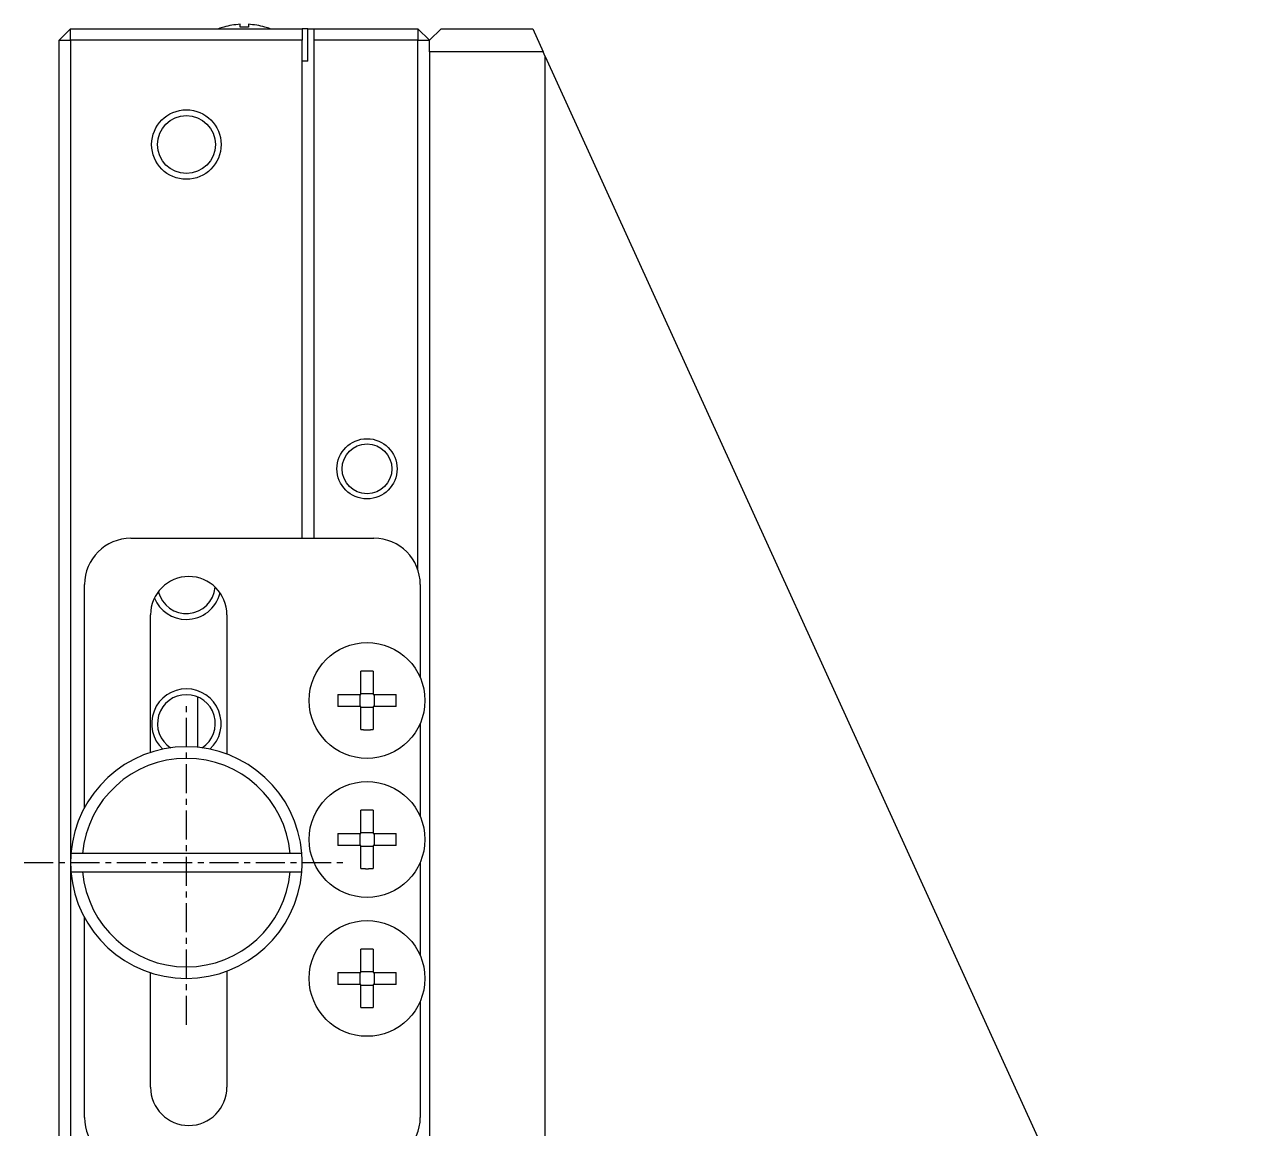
# Model space of a CAD drawing. Extents: x 60 to 297, y 47 to 311.
# Drawn here: x 190.5 to 242.9, y 129.5 to 177.2 of the extents above; entities that cross this region are included whole.
import ezdxf

# ---------------------------------------------------------------- set-up
doc = ezdxf.new("R2010")
doc.units = 0
doc.linetypes.add('CENTER', pattern=[2, 1.25, -0.25, 0.25, -0.25])
doc.layers.get('0').update_dxf_attribs({"linetype": 'CONTINUOUS'})
doc.layers.add('CENTER', color=1, linetype='CENTER')

msp = doc.modelspace()

# ---------------------------------------------------------------- linework, layer by layer
at = {"color": 7, "linetype": 'CONTINUOUS'}
for p, q in [((191.952, 176.482), (192.452, 176.982)), ((192.452, 176.982), (202.452, 176.982)), ((192.452, 176.482), (192.452, 176.982)), ((199.066, 177.052), (199.064, 177.056)), ((199.772, 177.052), (199.772, 177.172)), ((200.132, 177.172), (200.132, 177.052)), ((200.841, 177.056), (200.839, 177.052)), ((202.702, 176.982), (202.452, 176.982)), ((202.452, 176.982), (202.452, 176.482)), ((202.702, 176.982), (202.952, 176.982)), ((202.702, 175.582), (202.702, 176.982)), ((202.952, 176.982), (207.452, 176.982)), ((202.952, 176.982), (202.952, 176.482)), ((207.452, 176.982), (207.952, 176.482)), ((207.452, 176.982), (207.452, 176.482)), ((208.452, 176.982), (207.952, 176.482)), ((208.452, 176.982), (212.406, 176.982)), ((212.406, 176.982), (212.861, 175.982)), ((191.952, 117.482), (191.952, 176.482)), ((191.952, 176.482), (192.452, 176.482)), ((192.452, 176.482), (192.452, 140.982)), ((202.452, 176.482), (192.452, 176.482)), ((202.452, 154.982), (202.452, 176.482)), ((202.952, 176.482), (202.952, 154.982)), ((207.452, 176.482), (202.952, 176.482)), ((207.452, 153.607), (207.452, 176.482)), ((207.452, 176.482), (207.952, 176.482)), ((207.952, 175.982), (207.952, 176.482)), ((212.861, 175.982), (207.952, 175.982)), ((207.952, 175.982), (207.952, 116.982)), ((212.952, 175.783), (212.861, 175.982)), ((202.702, 175.582), (202.452, 175.582)), ((212.952, 175.783), (242.939, 109.982)), ((212.952, 173.982), (212.952, 175.783)), ((212.952, 173.632), (212.952, 173.982)), ((212.952, 170.332), (212.952, 173.632)), ((212.952, 169.982), (212.952, 170.332)), ((212.952, 123.982), (212.952, 169.982)), ((195.052, 154.982), (205.552, 154.982)), ((193.052, 143.357), (193.052, 152.982)), ((207.552, 152.982), (207.552, 148.962)), ((195.902, 145.736), (195.902, 151.682)), ((199.202, 151.682), (199.202, 145.666)), ((204.992, 148.242), (204.992, 149.241)), ((205.512, 149.241), (205.512, 148.242)), ((197.952, 145.955), (197.952, 148.128)), ((203.994, 148.242), (204.992, 148.242)), ((204.951, 147.722), (204.951, 148.242)), ((204.992, 148.284), (205.512, 148.284)), ((205.512, 148.242), (206.511, 148.242)), ((205.554, 148.242), (205.554, 147.722)), ((204.992, 147.722), (203.994, 147.722)), ((204.992, 146.724), (204.992, 147.722)), ((205.512, 147.681), (204.992, 147.681)), ((205.512, 147.722), (205.512, 146.724)), ((206.511, 147.722), (205.512, 147.722)), ((207.552, 147.002), (207.552, 142.962)), ((204.992, 142.242), (204.992, 143.241)), ((205.512, 143.241), (205.512, 142.242)), ((203.994, 142.242), (204.992, 142.242)), ((204.951, 141.722), (204.951, 142.242)), ((204.992, 142.284), (205.512, 142.284)), ((205.512, 142.242), (206.511, 142.242)), ((205.554, 142.242), (205.554, 141.722)), ((204.992, 141.722), (203.994, 141.722)), ((204.992, 140.724), (204.992, 141.722)), ((206.511, 141.722), (205.512, 141.722)), ((205.512, 141.722), (205.512, 140.724)), ((192.97, 141.382), (192.468, 141.382)), ((201.934, 141.382), (192.97, 141.382)), ((202.436, 141.382), (201.934, 141.382)), ((205.512, 141.681), (204.992, 141.681)), ((192.452, 140.982), (192.452, 117.482)), ((207.552, 141.002), (207.552, 136.962)), ((192.468, 140.582), (192.97, 140.582)), ((192.97, 140.582), (201.934, 140.582)), ((201.934, 140.582), (202.436, 140.582)), ((193.052, 129.982), (193.052, 138.607)), ((204.992, 136.242), (204.992, 137.241)), ((205.512, 137.241), (205.512, 136.242)), ((195.902, 131.282), (195.902, 136.229)), ((199.202, 136.298), (199.202, 131.282)), ((203.994, 136.242), (204.992, 136.242)), ((204.951, 135.722), (204.951, 136.242)), ((204.992, 136.284), (205.512, 136.284)), ((205.512, 136.242), (206.511, 136.242)), ((205.554, 136.242), (205.554, 135.722)), ((204.992, 135.722), (203.994, 135.722)), ((204.992, 134.724), (204.992, 135.722)), ((205.512, 135.681), (204.992, 135.681)), ((206.511, 135.722), (205.512, 135.722)), ((205.512, 135.722), (205.512, 134.724)), ((207.552, 135.002), (207.552, 129.982))]:
    msp.add_line(p, q, dxfattribs=at)
for points in [[(200.132, 177.052, 0), (200.129, 177.052, 0), (200.127, 177.052, 0), (200.124, 177.052, 0), (200.121, 177.052, 0), (200.118, 177.052, 0), (200.115, 177.053, 0), (200.113, 177.053, 0), (200.11, 177.053, 0), (200.107, 177.053, 0), (200.104, 177.053, 0), (200.101, 177.053, 0), (200.099, 177.053, 0), (200.096, 177.053, 0), (200.093, 177.054, 0), (200.09, 177.054, 0), (200.087, 177.054, 0), (200.084, 177.054, 0), (200.082, 177.054, 0), (200.079, 177.054, 0), (200.076, 177.054, 0), (200.073, 177.054, 0), (200.07, 177.054, 0), (200.068, 177.054, 0), (200.065, 177.055, 0), (200.062, 177.055, 0), (200.059, 177.055, 0), (200.056, 177.055, 0), (200.054, 177.055, 0), (200.051, 177.055, 0), (200.048, 177.055, 0), (200.045, 177.055, 0), (200.042, 177.055, 0), (200.039, 177.055, 0), (200.037, 177.055, 0), (200.034, 177.055, 0), (200.031, 177.056, 0), (200.028, 177.056, 0), (200.025, 177.056, 0), (200.023, 177.056, 0), (200.02, 177.056, 0), (200.017, 177.056, 0), (200.014, 177.056, 0), (200.011, 177.056, 0), (200.009, 177.056, 0), (200.006, 177.056, 0), (200.003, 177.056, 0), (200, 177.056, 0), (199.997, 177.056, 0), (199.994, 177.056, 0), (199.992, 177.056, 0), (199.989, 177.056, 0), (199.986, 177.056, 0), (199.983, 177.056, 0), (199.98, 177.056, 0), (199.978, 177.056, 0), (199.975, 177.056, 0), (199.972, 177.056, 0), (199.969, 177.056, 0), (199.966, 177.056, 0), (199.964, 177.056, 0), (199.961, 177.056, 0), (199.958, 177.056, 0), (199.955, 177.056, 0), (199.952, 177.056, 0), (199.949, 177.056, 0), (199.947, 177.056, 0), (199.944, 177.056, 0), (199.941, 177.056, 0), (199.938, 177.056, 0), (199.935, 177.056, 0), (199.933, 177.056, 0), (199.93, 177.056, 0), (199.927, 177.056, 0), (199.924, 177.056, 0), (199.921, 177.056, 0), (199.918, 177.056, 0), (199.916, 177.056, 0), (199.913, 177.056, 0), (199.91, 177.056, 0), (199.907, 177.056, 0), (199.904, 177.056, 0), (199.902, 177.056, 0), (199.899, 177.056, 0), (199.896, 177.056, 0), (199.893, 177.056, 0), (199.89, 177.056, 0), (199.888, 177.056, 0), (199.885, 177.056, 0), (199.882, 177.056, 0), (199.879, 177.056, 0), (199.876, 177.056, 0), (199.873, 177.056, 0), (199.871, 177.055, 0), (199.868, 177.055, 0), (199.865, 177.055, 0), (199.862, 177.055, 0), (199.859, 177.055, 0), (199.857, 177.055, 0), (199.854, 177.055, 0), (199.851, 177.055, 0), (199.848, 177.055, 0), (199.845, 177.055, 0), (199.843, 177.055, 0), (199.84, 177.055, 0), (199.837, 177.054, 0), (199.834, 177.054, 0), (199.831, 177.054, 0), (199.828, 177.054, 0), (199.826, 177.054, 0), (199.823, 177.054, 0), (199.82, 177.054, 0), (199.817, 177.054, 0), (199.814, 177.054, 0), (199.812, 177.054, 0), (199.809, 177.053, 0), (199.806, 177.053, 0), (199.803, 177.053, 0), (199.8, 177.053, 0), (199.798, 177.053, 0), (199.795, 177.053, 0), (199.792, 177.053, 0), (199.789, 177.053, 0), (199.786, 177.052, 0), (199.783, 177.052, 0), (199.781, 177.052, 0), (199.778, 177.052, 0), (199.775, 177.052, 0), (199.772, 177.052, 0)], [(205.512, 149.241, 0), (205.508, 149.241, 0), (205.504, 149.241, 0), (205.5, 149.241, 0), (205.496, 149.241, 0), (205.492, 149.241, 0), (205.488, 149.241, 0), (205.484, 149.242, 0), (205.48, 149.242, 0), (205.476, 149.242, 0), (205.472, 149.242, 0), (205.468, 149.242, 0), (205.464, 149.242, 0), (205.459, 149.242, 0), (205.455, 149.242, 0), (205.451, 149.242, 0), (205.447, 149.242, 0), (205.443, 149.242, 0), (205.439, 149.242, 0), (205.435, 149.243, 0), (205.431, 149.243, 0), (205.427, 149.243, 0), (205.423, 149.243, 0), (205.419, 149.243, 0), (205.415, 149.243, 0), (205.411, 149.243, 0), (205.407, 149.243, 0), (205.403, 149.243, 0), (205.399, 149.243, 0), (205.394, 149.243, 0), (205.39, 149.243, 0), (205.386, 149.243, 0), (205.382, 149.243, 0), (205.378, 149.243, 0), (205.374, 149.243, 0), (205.37, 149.243, 0), (205.366, 149.244, 0), (205.362, 149.244, 0), (205.358, 149.244, 0), (205.354, 149.244, 0), (205.35, 149.244, 0), (205.346, 149.244, 0), (205.342, 149.244, 0), (205.338, 149.244, 0), (205.334, 149.244, 0), (205.329, 149.244, 0), (205.325, 149.244, 0), (205.321, 149.244, 0), (205.317, 149.244, 0), (205.313, 149.244, 0), (205.309, 149.244, 0), (205.305, 149.244, 0), (205.301, 149.244, 0), (205.297, 149.244, 0), (205.293, 149.244, 0), (205.289, 149.244, 0), (205.285, 149.244, 0), (205.281, 149.244, 0), (205.277, 149.244, 0), (205.273, 149.244, 0), (205.269, 149.244, 0), (205.264, 149.244, 0), (205.26, 149.244, 0), (205.256, 149.244, 0), (205.252, 149.244, 0), (205.248, 149.244, 0), (205.244, 149.244, 0), (205.24, 149.244, 0), (205.236, 149.244, 0), (205.232, 149.244, 0), (205.228, 149.244, 0), (205.224, 149.244, 0), (205.22, 149.244, 0), (205.216, 149.244, 0), (205.212, 149.244, 0), (205.208, 149.244, 0), (205.203, 149.244, 0), (205.199, 149.244, 0), (205.195, 149.244, 0), (205.191, 149.244, 0), (205.187, 149.244, 0), (205.183, 149.244, 0), (205.179, 149.244, 0), (205.175, 149.244, 0), (205.171, 149.244, 0), (205.167, 149.244, 0), (205.163, 149.244, 0), (205.159, 149.244, 0), (205.155, 149.244, 0), (205.151, 149.244, 0), (205.147, 149.244, 0), (205.143, 149.244, 0), (205.138, 149.244, 0), (205.134, 149.243, 0), (205.13, 149.243, 0), (205.126, 149.243, 0), (205.122, 149.243, 0), (205.118, 149.243, 0), (205.114, 149.243, 0), (205.11, 149.243, 0), (205.106, 149.243, 0), (205.102, 149.243, 0), (205.098, 149.243, 0), (205.094, 149.243, 0), (205.09, 149.243, 0), (205.086, 149.243, 0), (205.082, 149.243, 0), (205.078, 149.243, 0), (205.073, 149.243, 0), (205.069, 149.243, 0), (205.065, 149.242, 0), (205.061, 149.242, 0), (205.057, 149.242, 0), (205.053, 149.242, 0), (205.049, 149.242, 0), (205.045, 149.242, 0), (205.041, 149.242, 0), (205.037, 149.242, 0), (205.033, 149.242, 0), (205.029, 149.242, 0), (205.025, 149.242, 0), (205.021, 149.242, 0), (205.017, 149.241, 0), (205.013, 149.241, 0), (205.008, 149.241, 0), (205.004, 149.241, 0), (205, 149.241, 0), (204.996, 149.241, 0), (204.992, 149.241, 0)], [(203.994, 148.242, 0), (203.994, 148.238, 0), (203.993, 148.234, 0), (203.993, 148.23, 0), (203.993, 148.226, 0), (203.993, 148.222, 0), (203.993, 148.218, 0), (203.993, 148.214, 0), (203.993, 148.21, 0), (203.993, 148.206, 0), (203.993, 148.202, 0), (203.993, 148.198, 0), (203.993, 148.194, 0), (203.992, 148.189, 0), (203.992, 148.185, 0), (203.992, 148.181, 0), (203.992, 148.177, 0), (203.992, 148.173, 0), (203.992, 148.169, 0), (203.992, 148.165, 0), (203.992, 148.161, 0), (203.992, 148.157, 0), (203.992, 148.153, 0), (203.992, 148.149, 0), (203.992, 148.145, 0), (203.992, 148.141, 0), (203.992, 148.137, 0), (203.991, 148.133, 0), (203.991, 148.129, 0), (203.991, 148.124, 0), (203.991, 148.12, 0), (203.991, 148.116, 0), (203.991, 148.112, 0), (203.991, 148.108, 0), (203.991, 148.104, 0), (203.991, 148.1, 0), (203.991, 148.096, 0), (203.991, 148.092, 0), (203.991, 148.088, 0), (203.991, 148.084, 0), (203.991, 148.08, 0), (203.991, 148.076, 0), (203.991, 148.072, 0), (203.991, 148.068, 0), (203.991, 148.064, 0), (203.991, 148.059, 0), (203.991, 148.055, 0), (203.991, 148.051, 0), (203.991, 148.047, 0), (203.991, 148.043, 0), (203.99, 148.039, 0), (203.99, 148.035, 0), (203.99, 148.031, 0), (203.99, 148.027, 0), (203.99, 148.023, 0), (203.99, 148.019, 0), (203.99, 148.015, 0), (203.99, 148.011, 0), (203.99, 148.007, 0), (203.99, 148.003, 0), (203.99, 147.999, 0), (203.99, 147.994, 0), (203.99, 147.99, 0), (203.99, 147.986, 0), (203.99, 147.982, 0), (203.99, 147.978, 0), (203.99, 147.974, 0), (203.99, 147.97, 0), (203.99, 147.966, 0), (203.99, 147.962, 0), (203.99, 147.958, 0), (203.99, 147.954, 0), (203.99, 147.95, 0), (203.99, 147.946, 0), (203.99, 147.942, 0), (203.99, 147.938, 0), (203.99, 147.933, 0), (203.99, 147.929, 0), (203.99, 147.925, 0), (203.991, 147.921, 0), (203.991, 147.917, 0), (203.991, 147.913, 0), (203.991, 147.909, 0), (203.991, 147.905, 0), (203.991, 147.901, 0), (203.991, 147.897, 0), (203.991, 147.893, 0), (203.991, 147.889, 0), (203.991, 147.885, 0), (203.991, 147.881, 0), (203.991, 147.877, 0), (203.991, 147.873, 0), (203.991, 147.868, 0), (203.991, 147.864, 0), (203.991, 147.86, 0), (203.991, 147.856, 0), (203.991, 147.852, 0), (203.991, 147.848, 0), (203.991, 147.844, 0), (203.991, 147.84, 0), (203.991, 147.836, 0), (203.991, 147.832, 0), (203.992, 147.828, 0), (203.992, 147.824, 0), (203.992, 147.82, 0), (203.992, 147.816, 0), (203.992, 147.812, 0), (203.992, 147.808, 0), (203.992, 147.803, 0), (203.992, 147.799, 0), (203.992, 147.795, 0), (203.992, 147.791, 0), (203.992, 147.787, 0), (203.992, 147.783, 0), (203.992, 147.779, 0), (203.992, 147.775, 0), (203.993, 147.771, 0), (203.993, 147.767, 0), (203.993, 147.763, 0), (203.993, 147.759, 0), (203.993, 147.755, 0), (203.993, 147.751, 0), (203.993, 147.747, 0), (203.993, 147.743, 0), (203.993, 147.738, 0), (203.993, 147.734, 0), (203.993, 147.73, 0), (203.994, 147.726, 0), (203.994, 147.722, 0)], [(206.511, 147.722, 0), (206.511, 147.726, 0), (206.511, 147.73, 0), (206.511, 147.734, 0), (206.511, 147.738, 0), (206.511, 147.743, 0), (206.511, 147.747, 0), (206.512, 147.751, 0), (206.512, 147.755, 0), (206.512, 147.759, 0), (206.512, 147.763, 0), (206.512, 147.767, 0), (206.512, 147.771, 0), (206.512, 147.775, 0), (206.512, 147.779, 0), (206.512, 147.783, 0), (206.512, 147.787, 0), (206.512, 147.791, 0), (206.512, 147.795, 0), (206.513, 147.799, 0), (206.513, 147.803, 0), (206.513, 147.808, 0), (206.513, 147.812, 0), (206.513, 147.816, 0), (206.513, 147.82, 0), (206.513, 147.824, 0), (206.513, 147.828, 0), (206.513, 147.832, 0), (206.513, 147.836, 0), (206.513, 147.84, 0), (206.513, 147.844, 0), (206.513, 147.848, 0), (206.513, 147.852, 0), (206.513, 147.856, 0), (206.513, 147.86, 0), (206.514, 147.864, 0), (206.514, 147.868, 0), (206.514, 147.873, 0), (206.514, 147.877, 0), (206.514, 147.881, 0), (206.514, 147.885, 0), (206.514, 147.889, 0), (206.514, 147.893, 0), (206.514, 147.897, 0), (206.514, 147.901, 0), (206.514, 147.905, 0), (206.514, 147.909, 0), (206.514, 147.913, 0), (206.514, 147.917, 0), (206.514, 147.921, 0), (206.514, 147.925, 0), (206.514, 147.929, 0), (206.514, 147.933, 0), (206.514, 147.938, 0), (206.514, 147.942, 0), (206.514, 147.946, 0), (206.514, 147.95, 0), (206.514, 147.954, 0), (206.514, 147.958, 0), (206.514, 147.962, 0), (206.514, 147.966, 0), (206.514, 147.97, 0), (206.514, 147.974, 0), (206.514, 147.978, 0), (206.514, 147.982, 0), (206.514, 147.986, 0), (206.514, 147.99, 0), (206.514, 147.994, 0), (206.514, 147.999, 0), (206.514, 148.003, 0), (206.514, 148.007, 0), (206.514, 148.011, 0), (206.514, 148.015, 0), (206.514, 148.019, 0), (206.514, 148.023, 0), (206.514, 148.027, 0), (206.514, 148.031, 0), (206.514, 148.035, 0), (206.514, 148.039, 0), (206.514, 148.043, 0), (206.514, 148.047, 0), (206.514, 148.051, 0), (206.514, 148.055, 0), (206.514, 148.059, 0), (206.514, 148.064, 0), (206.514, 148.068, 0), (206.514, 148.072, 0), (206.514, 148.076, 0), (206.514, 148.08, 0), (206.514, 148.084, 0), (206.514, 148.088, 0), (206.514, 148.092, 0), (206.514, 148.096, 0), (206.514, 148.1, 0), (206.513, 148.104, 0), (206.513, 148.108, 0), (206.513, 148.112, 0), (206.513, 148.116, 0), (206.513, 148.12, 0), (206.513, 148.124, 0), (206.513, 148.129, 0), (206.513, 148.133, 0), (206.513, 148.137, 0), (206.513, 148.141, 0), (206.513, 148.145, 0), (206.513, 148.149, 0), (206.513, 148.153, 0), (206.513, 148.157, 0), (206.513, 148.161, 0), (206.513, 148.165, 0), (206.512, 148.169, 0), (206.512, 148.173, 0), (206.512, 148.177, 0), (206.512, 148.181, 0), (206.512, 148.185, 0), (206.512, 148.189, 0), (206.512, 148.194, 0), (206.512, 148.198, 0), (206.512, 148.202, 0), (206.512, 148.206, 0), (206.512, 148.21, 0), (206.512, 148.214, 0), (206.511, 148.218, 0), (206.511, 148.222, 0), (206.511, 148.226, 0), (206.511, 148.23, 0), (206.511, 148.234, 0), (206.511, 148.238, 0), (206.511, 148.242, 0)], [(204.992, 146.724, 0), (204.996, 146.724, 0), (205, 146.723, 0), (205.004, 146.723, 0), (205.008, 146.723, 0), (205.013, 146.723, 0), (205.017, 146.723, 0), (205.021, 146.723, 0), (205.025, 146.723, 0), (205.029, 146.723, 0), (205.033, 146.723, 0), (205.037, 146.723, 0), (205.041, 146.723, 0), (205.045, 146.722, 0), (205.049, 146.722, 0), (205.053, 146.722, 0), (205.057, 146.722, 0), (205.061, 146.722, 0), (205.065, 146.722, 0), (205.069, 146.722, 0), (205.073, 146.722, 0), (205.078, 146.722, 0), (205.082, 146.722, 0), (205.086, 146.722, 0), (205.09, 146.722, 0), (205.094, 146.722, 0), (205.098, 146.721, 0), (205.102, 146.721, 0), (205.106, 146.721, 0), (205.11, 146.721, 0), (205.114, 146.721, 0), (205.118, 146.721, 0), (205.122, 146.721, 0), (205.126, 146.721, 0), (205.13, 146.721, 0), (205.134, 146.721, 0), (205.138, 146.721, 0), (205.143, 146.721, 0), (205.147, 146.721, 0), (205.151, 146.721, 0), (205.155, 146.721, 0), (205.159, 146.721, 0), (205.163, 146.721, 0), (205.167, 146.721, 0), (205.171, 146.721, 0), (205.175, 146.721, 0), (205.179, 146.721, 0), (205.183, 146.721, 0), (205.187, 146.721, 0), (205.191, 146.72, 0), (205.195, 146.72, 0), (205.199, 146.72, 0), (205.203, 146.72, 0), (205.208, 146.72, 0), (205.212, 146.72, 0), (205.216, 146.72, 0), (205.22, 146.72, 0), (205.224, 146.72, 0), (205.228, 146.72, 0), (205.232, 146.72, 0), (205.236, 146.72, 0), (205.24, 146.72, 0), (205.244, 146.72, 0), (205.248, 146.72, 0), (205.252, 146.72, 0), (205.256, 146.72, 0), (205.26, 146.72, 0), (205.264, 146.72, 0), (205.269, 146.72, 0), (205.273, 146.72, 0), (205.277, 146.72, 0), (205.281, 146.72, 0), (205.285, 146.72, 0), (205.289, 146.72, 0), (205.293, 146.72, 0), (205.297, 146.72, 0), (205.301, 146.72, 0), (205.305, 146.72, 0), (205.309, 146.72, 0), (205.313, 146.72, 0), (205.317, 146.721, 0), (205.321, 146.721, 0), (205.325, 146.721, 0), (205.329, 146.721, 0), (205.334, 146.721, 0), (205.338, 146.721, 0), (205.342, 146.721, 0), (205.346, 146.721, 0), (205.35, 146.721, 0), (205.354, 146.721, 0), (205.358, 146.721, 0), (205.362, 146.721, 0), (205.366, 146.721, 0), (205.37, 146.721, 0), (205.374, 146.721, 0), (205.378, 146.721, 0), (205.382, 146.721, 0), (205.386, 146.721, 0), (205.39, 146.721, 0), (205.394, 146.721, 0), (205.399, 146.721, 0), (205.403, 146.721, 0), (205.407, 146.721, 0), (205.411, 146.722, 0), (205.415, 146.722, 0), (205.419, 146.722, 0), (205.423, 146.722, 0), (205.427, 146.722, 0), (205.431, 146.722, 0), (205.435, 146.722, 0), (205.439, 146.722, 0), (205.443, 146.722, 0), (205.447, 146.722, 0), (205.451, 146.722, 0), (205.455, 146.722, 0), (205.459, 146.722, 0), (205.464, 146.723, 0), (205.468, 146.723, 0), (205.472, 146.723, 0), (205.476, 146.723, 0), (205.48, 146.723, 0), (205.484, 146.723, 0), (205.488, 146.723, 0), (205.492, 146.723, 0), (205.496, 146.723, 0), (205.5, 146.723, 0), (205.504, 146.723, 0), (205.508, 146.724, 0), (205.512, 146.724, 0)], [(205.512, 143.241, 0), (205.508, 143.241, 0), (205.504, 143.241, 0), (205.5, 143.241, 0), (205.496, 143.241, 0), (205.492, 143.241, 0), (205.488, 143.241, 0), (205.484, 143.242, 0), (205.48, 143.242, 0), (205.476, 143.242, 0), (205.472, 143.242, 0), (205.468, 143.242, 0), (205.464, 143.242, 0), (205.459, 143.242, 0), (205.455, 143.242, 0), (205.451, 143.242, 0), (205.447, 143.242, 0), (205.443, 143.242, 0), (205.439, 143.242, 0), (205.435, 143.243, 0), (205.431, 143.243, 0), (205.427, 143.243, 0), (205.423, 143.243, 0), (205.419, 143.243, 0), (205.415, 143.243, 0), (205.411, 143.243, 0), (205.407, 143.243, 0), (205.403, 143.243, 0), (205.399, 143.243, 0), (205.394, 143.243, 0), (205.39, 143.243, 0), (205.386, 143.243, 0), (205.382, 143.243, 0), (205.378, 143.243, 0), (205.374, 143.243, 0), (205.37, 143.243, 0), (205.366, 143.244, 0), (205.362, 143.244, 0), (205.358, 143.244, 0), (205.354, 143.244, 0), (205.35, 143.244, 0), (205.346, 143.244, 0), (205.342, 143.244, 0), (205.338, 143.244, 0), (205.334, 143.244, 0), (205.329, 143.244, 0), (205.325, 143.244, 0), (205.321, 143.244, 0), (205.317, 143.244, 0), (205.313, 143.244, 0), (205.309, 143.244, 0), (205.305, 143.244, 0), (205.301, 143.244, 0), (205.297, 143.244, 0), (205.293, 143.244, 0), (205.289, 143.244, 0), (205.285, 143.244, 0), (205.281, 143.244, 0), (205.277, 143.244, 0), (205.273, 143.244, 0), (205.269, 143.244, 0), (205.264, 143.244, 0), (205.26, 143.244, 0), (205.256, 143.244, 0), (205.252, 143.244, 0), (205.248, 143.244, 0), (205.244, 143.244, 0), (205.24, 143.244, 0), (205.236, 143.244, 0), (205.232, 143.244, 0), (205.228, 143.244, 0), (205.224, 143.244, 0), (205.22, 143.244, 0), (205.216, 143.244, 0), (205.212, 143.244, 0), (205.208, 143.244, 0), (205.203, 143.244, 0), (205.199, 143.244, 0), (205.195, 143.244, 0), (205.191, 143.244, 0), (205.187, 143.244, 0), (205.183, 143.244, 0), (205.179, 143.244, 0), (205.175, 143.244, 0), (205.171, 143.244, 0), (205.167, 143.244, 0), (205.163, 143.244, 0), (205.159, 143.244, 0), (205.155, 143.244, 0), (205.151, 143.244, 0), (205.147, 143.244, 0), (205.143, 143.244, 0), (205.138, 143.244, 0), (205.134, 143.243, 0), (205.13, 143.243, 0), (205.126, 143.243, 0), (205.122, 143.243, 0), (205.118, 143.243, 0), (205.114, 143.243, 0), (205.11, 143.243, 0), (205.106, 143.243, 0), (205.102, 143.243, 0), (205.098, 143.243, 0), (205.094, 143.243, 0), (205.09, 143.243, 0), (205.086, 143.243, 0), (205.082, 143.243, 0), (205.078, 143.243, 0), (205.073, 143.243, 0), (205.069, 143.243, 0), (205.065, 143.242, 0), (205.061, 143.242, 0), (205.057, 143.242, 0), (205.053, 143.242, 0), (205.049, 143.242, 0), (205.045, 143.242, 0), (205.041, 143.242, 0), (205.037, 143.242, 0), (205.033, 143.242, 0), (205.029, 143.242, 0), (205.025, 143.242, 0), (205.021, 143.242, 0), (205.017, 143.241, 0), (205.013, 143.241, 0), (205.008, 143.241, 0), (205.004, 143.241, 0), (205, 143.241, 0), (204.996, 143.241, 0), (204.992, 143.241, 0)], [(203.994, 142.242, 0), (203.994, 142.238, 0), (203.993, 142.234, 0), (203.993, 142.23, 0), (203.993, 142.226, 0), (203.993, 142.222, 0), (203.993, 142.218, 0), (203.993, 142.214, 0), (203.993, 142.21, 0), (203.993, 142.206, 0), (203.993, 142.202, 0), (203.993, 142.198, 0), (203.993, 142.194, 0), (203.992, 142.189, 0), (203.992, 142.185, 0), (203.992, 142.181, 0), (203.992, 142.177, 0), (203.992, 142.173, 0), (203.992, 142.169, 0), (203.992, 142.165, 0), (203.992, 142.161, 0), (203.992, 142.157, 0), (203.992, 142.153, 0), (203.992, 142.149, 0), (203.992, 142.145, 0), (203.992, 142.141, 0), (203.992, 142.137, 0), (203.991, 142.133, 0), (203.991, 142.129, 0), (203.991, 142.124, 0), (203.991, 142.12, 0), (203.991, 142.116, 0), (203.991, 142.112, 0), (203.991, 142.108, 0), (203.991, 142.104, 0), (203.991, 142.1, 0), (203.991, 142.096, 0), (203.991, 142.092, 0), (203.991, 142.088, 0), (203.991, 142.084, 0), (203.991, 142.08, 0), (203.991, 142.076, 0), (203.991, 142.072, 0), (203.991, 142.068, 0), (203.991, 142.064, 0), (203.991, 142.059, 0), (203.991, 142.055, 0), (203.991, 142.051, 0), (203.991, 142.047, 0), (203.991, 142.043, 0), (203.99, 142.039, 0), (203.99, 142.035, 0), (203.99, 142.031, 0), (203.99, 142.027, 0), (203.99, 142.023, 0), (203.99, 142.019, 0), (203.99, 142.015, 0), (203.99, 142.011, 0), (203.99, 142.007, 0), (203.99, 142.003, 0), (203.99, 141.999, 0), (203.99, 141.994, 0), (203.99, 141.99, 0), (203.99, 141.986, 0), (203.99, 141.982, 0), (203.99, 141.978, 0), (203.99, 141.974, 0), (203.99, 141.97, 0), (203.99, 141.966, 0), (203.99, 141.962, 0), (203.99, 141.958, 0), (203.99, 141.954, 0), (203.99, 141.95, 0), (203.99, 141.946, 0), (203.99, 141.942, 0), (203.99, 141.938, 0), (203.99, 141.933, 0), (203.99, 141.929, 0), (203.99, 141.925, 0), (203.991, 141.921, 0), (203.991, 141.917, 0), (203.991, 141.913, 0), (203.991, 141.909, 0), (203.991, 141.905, 0), (203.991, 141.901, 0), (203.991, 141.897, 0), (203.991, 141.893, 0), (203.991, 141.889, 0), (203.991, 141.885, 0), (203.991, 141.881, 0), (203.991, 141.877, 0), (203.991, 141.873, 0), (203.991, 141.868, 0), (203.991, 141.864, 0), (203.991, 141.86, 0), (203.991, 141.856, 0), (203.991, 141.852, 0), (203.991, 141.848, 0), (203.991, 141.844, 0), (203.991, 141.84, 0), (203.991, 141.836, 0), (203.991, 141.832, 0), (203.992, 141.828, 0), (203.992, 141.824, 0), (203.992, 141.82, 0), (203.992, 141.816, 0), (203.992, 141.812, 0), (203.992, 141.808, 0), (203.992, 141.803, 0), (203.992, 141.799, 0), (203.992, 141.795, 0), (203.992, 141.791, 0), (203.992, 141.787, 0), (203.992, 141.783, 0), (203.992, 141.779, 0), (203.992, 141.775, 0), (203.993, 141.771, 0), (203.993, 141.767, 0), (203.993, 141.763, 0), (203.993, 141.759, 0), (203.993, 141.755, 0), (203.993, 141.751, 0), (203.993, 141.747, 0), (203.993, 141.743, 0), (203.993, 141.738, 0), (203.993, 141.734, 0), (203.993, 141.73, 0), (203.994, 141.726, 0), (203.994, 141.722, 0)], [(206.511, 141.722, 0), (206.511, 141.726, 0), (206.511, 141.73, 0), (206.511, 141.734, 0), (206.511, 141.738, 0), (206.511, 141.743, 0), (206.511, 141.747, 0), (206.512, 141.751, 0), (206.512, 141.755, 0), (206.512, 141.759, 0), (206.512, 141.763, 0), (206.512, 141.767, 0), (206.512, 141.771, 0), (206.512, 141.775, 0), (206.512, 141.779, 0), (206.512, 141.783, 0), (206.512, 141.787, 0), (206.512, 141.791, 0), (206.512, 141.795, 0), (206.513, 141.799, 0), (206.513, 141.803, 0), (206.513, 141.808, 0), (206.513, 141.812, 0), (206.513, 141.816, 0), (206.513, 141.82, 0), (206.513, 141.824, 0), (206.513, 141.828, 0), (206.513, 141.832, 0), (206.513, 141.836, 0), (206.513, 141.84, 0), (206.513, 141.844, 0), (206.513, 141.848, 0), (206.513, 141.852, 0), (206.513, 141.856, 0), (206.513, 141.86, 0), (206.514, 141.864, 0), (206.514, 141.868, 0), (206.514, 141.873, 0), (206.514, 141.877, 0), (206.514, 141.881, 0), (206.514, 141.885, 0), (206.514, 141.889, 0), (206.514, 141.893, 0), (206.514, 141.897, 0), (206.514, 141.901, 0), (206.514, 141.905, 0), (206.514, 141.909, 0), (206.514, 141.913, 0), (206.514, 141.917, 0), (206.514, 141.921, 0), (206.514, 141.925, 0), (206.514, 141.929, 0), (206.514, 141.933, 0), (206.514, 141.938, 0), (206.514, 141.942, 0), (206.514, 141.946, 0), (206.514, 141.95, 0), (206.514, 141.954, 0), (206.514, 141.958, 0), (206.514, 141.962, 0), (206.514, 141.966, 0), (206.514, 141.97, 0), (206.514, 141.974, 0), (206.514, 141.978, 0), (206.514, 141.982, 0), (206.514, 141.986, 0), (206.514, 141.99, 0), (206.514, 141.994, 0), (206.514, 141.999, 0), (206.514, 142.003, 0), (206.514, 142.007, 0), (206.514, 142.011, 0), (206.514, 142.015, 0), (206.514, 142.019, 0), (206.514, 142.023, 0), (206.514, 142.027, 0), (206.514, 142.031, 0), (206.514, 142.035, 0), (206.514, 142.039, 0), (206.514, 142.043, 0), (206.514, 142.047, 0), (206.514, 142.051, 0), (206.514, 142.055, 0), (206.514, 142.059, 0), (206.514, 142.064, 0), (206.514, 142.068, 0), (206.514, 142.072, 0), (206.514, 142.076, 0), (206.514, 142.08, 0), (206.514, 142.084, 0), (206.514, 142.088, 0), (206.514, 142.092, 0), (206.514, 142.096, 0), (206.514, 142.1, 0), (206.513, 142.104, 0), (206.513, 142.108, 0), (206.513, 142.112, 0), (206.513, 142.116, 0), (206.513, 142.12, 0), (206.513, 142.124, 0), (206.513, 142.129, 0), (206.513, 142.133, 0), (206.513, 142.137, 0), (206.513, 142.141, 0), (206.513, 142.145, 0), (206.513, 142.149, 0), (206.513, 142.153, 0), (206.513, 142.157, 0), (206.513, 142.161, 0), (206.513, 142.165, 0), (206.512, 142.169, 0), (206.512, 142.173, 0), (206.512, 142.177, 0), (206.512, 142.181, 0), (206.512, 142.185, 0), (206.512, 142.189, 0), (206.512, 142.194, 0), (206.512, 142.198, 0), (206.512, 142.202, 0), (206.512, 142.206, 0), (206.512, 142.21, 0), (206.512, 142.214, 0), (206.511, 142.218, 0), (206.511, 142.222, 0), (206.511, 142.226, 0), (206.511, 142.23, 0), (206.511, 142.234, 0), (206.511, 142.238, 0), (206.511, 142.242, 0)], [(204.992, 140.724, 0), (204.996, 140.724, 0), (205, 140.723, 0), (205.004, 140.723, 0), (205.008, 140.723, 0), (205.013, 140.723, 0), (205.017, 140.723, 0), (205.021, 140.723, 0), (205.025, 140.723, 0), (205.029, 140.723, 0), (205.033, 140.723, 0), (205.037, 140.723, 0), (205.041, 140.723, 0), (205.045, 140.722, 0), (205.049, 140.722, 0), (205.053, 140.722, 0), (205.057, 140.722, 0), (205.061, 140.722, 0), (205.065, 140.722, 0), (205.069, 140.722, 0), (205.073, 140.722, 0), (205.078, 140.722, 0), (205.082, 140.722, 0), (205.086, 140.722, 0), (205.09, 140.722, 0), (205.094, 140.722, 0), (205.098, 140.721, 0), (205.102, 140.721, 0), (205.106, 140.721, 0), (205.11, 140.721, 0), (205.114, 140.721, 0), (205.118, 140.721, 0), (205.122, 140.721, 0), (205.126, 140.721, 0), (205.13, 140.721, 0), (205.134, 140.721, 0), (205.138, 140.721, 0), (205.143, 140.721, 0), (205.147, 140.721, 0), (205.151, 140.721, 0), (205.155, 140.721, 0), (205.159, 140.721, 0), (205.163, 140.721, 0), (205.167, 140.721, 0), (205.171, 140.721, 0), (205.175, 140.721, 0), (205.179, 140.721, 0), (205.183, 140.721, 0), (205.187, 140.721, 0), (205.191, 140.72, 0), (205.195, 140.72, 0), (205.199, 140.72, 0), (205.203, 140.72, 0), (205.208, 140.72, 0), (205.212, 140.72, 0), (205.216, 140.72, 0), (205.22, 140.72, 0), (205.224, 140.72, 0), (205.228, 140.72, 0), (205.232, 140.72, 0), (205.236, 140.72, 0), (205.24, 140.72, 0), (205.244, 140.72, 0), (205.248, 140.72, 0), (205.252, 140.72, 0), (205.256, 140.72, 0), (205.26, 140.72, 0), (205.264, 140.72, 0), (205.269, 140.72, 0), (205.273, 140.72, 0), (205.277, 140.72, 0), (205.281, 140.72, 0), (205.285, 140.72, 0), (205.289, 140.72, 0), (205.293, 140.72, 0), (205.297, 140.72, 0), (205.301, 140.72, 0), (205.305, 140.72, 0), (205.309, 140.72, 0), (205.313, 140.72, 0), (205.317, 140.721, 0), (205.321, 140.721, 0), (205.325, 140.721, 0), (205.329, 140.721, 0), (205.334, 140.721, 0), (205.338, 140.721, 0), (205.342, 140.721, 0), (205.346, 140.721, 0), (205.35, 140.721, 0), (205.354, 140.721, 0), (205.358, 140.721, 0), (205.362, 140.721, 0), (205.366, 140.721, 0), (205.37, 140.721, 0), (205.374, 140.721, 0), (205.378, 140.721, 0), (205.382, 140.721, 0), (205.386, 140.721, 0), (205.39, 140.721, 0), (205.394, 140.721, 0), (205.399, 140.721, 0), (205.403, 140.721, 0), (205.407, 140.721, 0), (205.411, 140.722, 0), (205.415, 140.722, 0), (205.419, 140.722, 0), (205.423, 140.722, 0), (205.427, 140.722, 0), (205.431, 140.722, 0), (205.435, 140.722, 0), (205.439, 140.722, 0), (205.443, 140.722, 0), (205.447, 140.722, 0), (205.451, 140.722, 0), (205.455, 140.722, 0), (205.459, 140.722, 0), (205.464, 140.723, 0), (205.468, 140.723, 0), (205.472, 140.723, 0), (205.476, 140.723, 0), (205.48, 140.723, 0), (205.484, 140.723, 0), (205.488, 140.723, 0), (205.492, 140.723, 0), (205.496, 140.723, 0), (205.5, 140.723, 0), (205.504, 140.723, 0), (205.508, 140.724, 0), (205.512, 140.724, 0)], [(205.512, 137.241, 0), (205.508, 137.241, 0), (205.504, 137.241, 0), (205.5, 137.241, 0), (205.496, 137.241, 0), (205.492, 137.241, 0), (205.488, 137.241, 0), (205.484, 137.242, 0), (205.48, 137.242, 0), (205.476, 137.242, 0), (205.472, 137.242, 0), (205.468, 137.242, 0), (205.464, 137.242, 0), (205.459, 137.242, 0), (205.455, 137.242, 0), (205.451, 137.242, 0), (205.447, 137.242, 0), (205.443, 137.242, 0), (205.439, 137.242, 0), (205.435, 137.243, 0), (205.431, 137.243, 0), (205.427, 137.243, 0), (205.423, 137.243, 0), (205.419, 137.243, 0), (205.415, 137.243, 0), (205.411, 137.243, 0), (205.407, 137.243, 0), (205.403, 137.243, 0), (205.399, 137.243, 0), (205.394, 137.243, 0), (205.39, 137.243, 0), (205.386, 137.243, 0), (205.382, 137.243, 0), (205.378, 137.243, 0), (205.374, 137.243, 0), (205.37, 137.243, 0), (205.366, 137.244, 0), (205.362, 137.244, 0), (205.358, 137.244, 0), (205.354, 137.244, 0), (205.35, 137.244, 0), (205.346, 137.244, 0), (205.342, 137.244, 0), (205.338, 137.244, 0), (205.334, 137.244, 0), (205.329, 137.244, 0), (205.325, 137.244, 0), (205.321, 137.244, 0), (205.317, 137.244, 0), (205.313, 137.244, 0), (205.309, 137.244, 0), (205.305, 137.244, 0), (205.301, 137.244, 0), (205.297, 137.244, 0), (205.293, 137.244, 0), (205.289, 137.244, 0), (205.285, 137.244, 0), (205.281, 137.244, 0), (205.277, 137.244, 0), (205.273, 137.244, 0), (205.269, 137.244, 0), (205.264, 137.244, 0), (205.26, 137.244, 0), (205.256, 137.244, 0), (205.252, 137.244, 0), (205.248, 137.244, 0), (205.244, 137.244, 0), (205.24, 137.244, 0), (205.236, 137.244, 0), (205.232, 137.244, 0), (205.228, 137.244, 0), (205.224, 137.244, 0), (205.22, 137.244, 0), (205.216, 137.244, 0), (205.212, 137.244, 0), (205.208, 137.244, 0), (205.203, 137.244, 0), (205.199, 137.244, 0), (205.195, 137.244, 0), (205.191, 137.244, 0), (205.187, 137.244, 0), (205.183, 137.244, 0), (205.179, 137.244, 0), (205.175, 137.244, 0), (205.171, 137.244, 0), (205.167, 137.244, 0), (205.163, 137.244, 0), (205.159, 137.244, 0), (205.155, 137.244, 0), (205.151, 137.244, 0), (205.147, 137.244, 0), (205.143, 137.244, 0), (205.138, 137.244, 0), (205.134, 137.243, 0), (205.13, 137.243, 0), (205.126, 137.243, 0), (205.122, 137.243, 0), (205.118, 137.243, 0), (205.114, 137.243, 0), (205.11, 137.243, 0), (205.106, 137.243, 0), (205.102, 137.243, 0), (205.098, 137.243, 0), (205.094, 137.243, 0), (205.09, 137.243, 0), (205.086, 137.243, 0), (205.082, 137.243, 0), (205.078, 137.243, 0), (205.073, 137.243, 0), (205.069, 137.243, 0), (205.065, 137.242, 0), (205.061, 137.242, 0), (205.057, 137.242, 0), (205.053, 137.242, 0), (205.049, 137.242, 0), (205.045, 137.242, 0), (205.041, 137.242, 0), (205.037, 137.242, 0), (205.033, 137.242, 0), (205.029, 137.242, 0), (205.025, 137.242, 0), (205.021, 137.242, 0), (205.017, 137.241, 0), (205.013, 137.241, 0), (205.008, 137.241, 0), (205.004, 137.241, 0), (205, 137.241, 0), (204.996, 137.241, 0), (204.992, 137.241, 0)], [(203.994, 136.242, 0), (203.994, 136.238, 0), (203.993, 136.234, 0), (203.993, 136.23, 0), (203.993, 136.226, 0), (203.993, 136.222, 0), (203.993, 136.218, 0), (203.993, 136.214, 0), (203.993, 136.21, 0), (203.993, 136.206, 0), (203.993, 136.202, 0), (203.993, 136.198, 0), (203.993, 136.194, 0), (203.992, 136.189, 0), (203.992, 136.185, 0), (203.992, 136.181, 0), (203.992, 136.177, 0), (203.992, 136.173, 0), (203.992, 136.169, 0), (203.992, 136.165, 0), (203.992, 136.161, 0), (203.992, 136.157, 0), (203.992, 136.153, 0), (203.992, 136.149, 0), (203.992, 136.145, 0), (203.992, 136.141, 0), (203.992, 136.137, 0), (203.991, 136.133, 0), (203.991, 136.129, 0), (203.991, 136.124, 0), (203.991, 136.12, 0), (203.991, 136.116, 0), (203.991, 136.112, 0), (203.991, 136.108, 0), (203.991, 136.104, 0), (203.991, 136.1, 0), (203.991, 136.096, 0), (203.991, 136.092, 0), (203.991, 136.088, 0), (203.991, 136.084, 0), (203.991, 136.08, 0), (203.991, 136.076, 0), (203.991, 136.072, 0), (203.991, 136.068, 0), (203.991, 136.064, 0), (203.991, 136.059, 0), (203.991, 136.055, 0), (203.991, 136.051, 0), (203.991, 136.047, 0), (203.991, 136.043, 0), (203.99, 136.039, 0), (203.99, 136.035, 0), (203.99, 136.031, 0), (203.99, 136.027, 0), (203.99, 136.023, 0), (203.99, 136.019, 0), (203.99, 136.015, 0), (203.99, 136.011, 0), (203.99, 136.007, 0), (203.99, 136.003, 0), (203.99, 135.999, 0), (203.99, 135.994, 0), (203.99, 135.99, 0), (203.99, 135.986, 0), (203.99, 135.982, 0), (203.99, 135.978, 0), (203.99, 135.974, 0), (203.99, 135.97, 0), (203.99, 135.966, 0), (203.99, 135.962, 0), (203.99, 135.958, 0), (203.99, 135.954, 0), (203.99, 135.95, 0), (203.99, 135.946, 0), (203.99, 135.942, 0), (203.99, 135.938, 0), (203.99, 135.933, 0), (203.99, 135.929, 0), (203.99, 135.925, 0), (203.991, 135.921, 0), (203.991, 135.917, 0), (203.991, 135.913, 0), (203.991, 135.909, 0), (203.991, 135.905, 0), (203.991, 135.901, 0), (203.991, 135.897, 0), (203.991, 135.893, 0), (203.991, 135.889, 0), (203.991, 135.885, 0), (203.991, 135.881, 0), (203.991, 135.877, 0), (203.991, 135.873, 0), (203.991, 135.868, 0), (203.991, 135.864, 0), (203.991, 135.86, 0), (203.991, 135.856, 0), (203.991, 135.852, 0), (203.991, 135.848, 0), (203.991, 135.844, 0), (203.991, 135.84, 0), (203.991, 135.836, 0), (203.991, 135.832, 0), (203.992, 135.828, 0), (203.992, 135.824, 0), (203.992, 135.82, 0), (203.992, 135.816, 0), (203.992, 135.812, 0), (203.992, 135.808, 0), (203.992, 135.803, 0), (203.992, 135.799, 0), (203.992, 135.795, 0), (203.992, 135.791, 0), (203.992, 135.787, 0), (203.992, 135.783, 0), (203.992, 135.779, 0), (203.992, 135.775, 0), (203.993, 135.771, 0), (203.993, 135.767, 0), (203.993, 135.763, 0), (203.993, 135.759, 0), (203.993, 135.755, 0), (203.993, 135.751, 0), (203.993, 135.747, 0), (203.993, 135.743, 0), (203.993, 135.738, 0), (203.993, 135.734, 0), (203.993, 135.73, 0), (203.994, 135.726, 0), (203.994, 135.722, 0)], [(206.511, 135.722, 0), (206.511, 135.726, 0), (206.511, 135.73, 0), (206.511, 135.734, 0), (206.511, 135.738, 0), (206.511, 135.743, 0), (206.511, 135.747, 0), (206.512, 135.751, 0), (206.512, 135.755, 0), (206.512, 135.759, 0), (206.512, 135.763, 0), (206.512, 135.767, 0), (206.512, 135.771, 0), (206.512, 135.775, 0), (206.512, 135.779, 0), (206.512, 135.783, 0), (206.512, 135.787, 0), (206.512, 135.791, 0), (206.512, 135.795, 0), (206.513, 135.799, 0), (206.513, 135.803, 0), (206.513, 135.808, 0), (206.513, 135.812, 0), (206.513, 135.816, 0), (206.513, 135.82, 0), (206.513, 135.824, 0), (206.513, 135.828, 0), (206.513, 135.832, 0), (206.513, 135.836, 0), (206.513, 135.84, 0), (206.513, 135.844, 0), (206.513, 135.848, 0), (206.513, 135.852, 0), (206.513, 135.856, 0), (206.513, 135.86, 0), (206.514, 135.864, 0), (206.514, 135.868, 0), (206.514, 135.873, 0), (206.514, 135.877, 0), (206.514, 135.881, 0), (206.514, 135.885, 0), (206.514, 135.889, 0), (206.514, 135.893, 0), (206.514, 135.897, 0), (206.514, 135.901, 0), (206.514, 135.905, 0), (206.514, 135.909, 0), (206.514, 135.913, 0), (206.514, 135.917, 0), (206.514, 135.921, 0), (206.514, 135.925, 0), (206.514, 135.929, 0), (206.514, 135.933, 0), (206.514, 135.938, 0), (206.514, 135.942, 0), (206.514, 135.946, 0), (206.514, 135.95, 0), (206.514, 135.954, 0), (206.514, 135.958, 0), (206.514, 135.962, 0), (206.514, 135.966, 0), (206.514, 135.97, 0), (206.514, 135.974, 0), (206.514, 135.978, 0), (206.514, 135.982, 0), (206.514, 135.986, 0), (206.514, 135.99, 0), (206.514, 135.994, 0), (206.514, 135.999, 0), (206.514, 136.003, 0), (206.514, 136.007, 0), (206.514, 136.011, 0), (206.514, 136.015, 0), (206.514, 136.019, 0), (206.514, 136.023, 0), (206.514, 136.027, 0), (206.514, 136.031, 0), (206.514, 136.035, 0), (206.514, 136.039, 0), (206.514, 136.043, 0), (206.514, 136.047, 0), (206.514, 136.051, 0), (206.514, 136.055, 0), (206.514, 136.059, 0), (206.514, 136.064, 0), (206.514, 136.068, 0), (206.514, 136.072, 0), (206.514, 136.076, 0), (206.514, 136.08, 0), (206.514, 136.084, 0), (206.514, 136.088, 0), (206.514, 136.092, 0), (206.514, 136.096, 0), (206.514, 136.1, 0), (206.513, 136.104, 0), (206.513, 136.108, 0), (206.513, 136.112, 0), (206.513, 136.116, 0), (206.513, 136.12, 0), (206.513, 136.124, 0), (206.513, 136.129, 0), (206.513, 136.133, 0), (206.513, 136.137, 0), (206.513, 136.141, 0), (206.513, 136.145, 0), (206.513, 136.149, 0), (206.513, 136.153, 0), (206.513, 136.157, 0), (206.513, 136.161, 0), (206.513, 136.165, 0), (206.512, 136.169, 0), (206.512, 136.173, 0), (206.512, 136.177, 0), (206.512, 136.181, 0), (206.512, 136.185, 0), (206.512, 136.189, 0), (206.512, 136.194, 0), (206.512, 136.198, 0), (206.512, 136.202, 0), (206.512, 136.206, 0), (206.512, 136.21, 0), (206.512, 136.214, 0), (206.511, 136.218, 0), (206.511, 136.222, 0), (206.511, 136.226, 0), (206.511, 136.23, 0), (206.511, 136.234, 0), (206.511, 136.238, 0), (206.511, 136.242, 0)], [(204.992, 134.724, 0), (204.996, 134.724, 0), (205, 134.723, 0), (205.004, 134.723, 0), (205.008, 134.723, 0), (205.013, 134.723, 0), (205.017, 134.723, 0), (205.021, 134.723, 0), (205.025, 134.723, 0), (205.029, 134.723, 0), (205.033, 134.723, 0), (205.037, 134.723, 0), (205.041, 134.723, 0), (205.045, 134.722, 0), (205.049, 134.722, 0), (205.053, 134.722, 0), (205.057, 134.722, 0), (205.061, 134.722, 0), (205.065, 134.722, 0), (205.069, 134.722, 0), (205.073, 134.722, 0), (205.078, 134.722, 0), (205.082, 134.722, 0), (205.086, 134.722, 0), (205.09, 134.722, 0), (205.094, 134.722, 0), (205.098, 134.721, 0), (205.102, 134.721, 0), (205.106, 134.721, 0), (205.11, 134.721, 0), (205.114, 134.721, 0), (205.118, 134.721, 0), (205.122, 134.721, 0), (205.126, 134.721, 0), (205.13, 134.721, 0), (205.134, 134.721, 0), (205.138, 134.721, 0), (205.143, 134.721, 0), (205.147, 134.721, 0), (205.151, 134.721, 0), (205.155, 134.721, 0), (205.159, 134.721, 0), (205.163, 134.721, 0), (205.167, 134.721, 0), (205.171, 134.721, 0), (205.175, 134.721, 0), (205.179, 134.721, 0), (205.183, 134.721, 0), (205.187, 134.721, 0), (205.191, 134.72, 0), (205.195, 134.72, 0), (205.199, 134.72, 0), (205.203, 134.72, 0), (205.208, 134.72, 0), (205.212, 134.72, 0), (205.216, 134.72, 0), (205.22, 134.72, 0), (205.224, 134.72, 0), (205.228, 134.72, 0), (205.232, 134.72, 0), (205.236, 134.72, 0), (205.24, 134.72, 0), (205.244, 134.72, 0), (205.248, 134.72, 0), (205.252, 134.72, 0), (205.256, 134.72, 0), (205.26, 134.72, 0), (205.264, 134.72, 0), (205.269, 134.72, 0), (205.273, 134.72, 0), (205.277, 134.72, 0), (205.281, 134.72, 0), (205.285, 134.72, 0), (205.289, 134.72, 0), (205.293, 134.72, 0), (205.297, 134.72, 0), (205.301, 134.72, 0), (205.305, 134.72, 0), (205.309, 134.72, 0), (205.313, 134.72, 0), (205.317, 134.721, 0), (205.321, 134.721, 0), (205.325, 134.721, 0), (205.329, 134.721, 0), (205.334, 134.721, 0), (205.338, 134.721, 0), (205.342, 134.721, 0), (205.346, 134.721, 0), (205.35, 134.721, 0), (205.354, 134.721, 0), (205.358, 134.721, 0), (205.362, 134.721, 0), (205.366, 134.721, 0), (205.37, 134.721, 0), (205.374, 134.721, 0), (205.378, 134.721, 0), (205.382, 134.721, 0), (205.386, 134.721, 0), (205.39, 134.721, 0), (205.394, 134.721, 0), (205.399, 134.721, 0), (205.403, 134.721, 0), (205.407, 134.721, 0), (205.411, 134.722, 0), (205.415, 134.722, 0), (205.419, 134.722, 0), (205.423, 134.722, 0), (205.427, 134.722, 0), (205.431, 134.722, 0), (205.435, 134.722, 0), (205.439, 134.722, 0), (205.443, 134.722, 0), (205.447, 134.722, 0), (205.451, 134.722, 0), (205.455, 134.722, 0), (205.459, 134.722, 0), (205.464, 134.723, 0), (205.468, 134.723, 0), (205.472, 134.723, 0), (205.476, 134.723, 0), (205.48, 134.723, 0), (205.484, 134.723, 0), (205.488, 134.723, 0), (205.492, 134.723, 0), (205.496, 134.723, 0), (205.5, 134.723, 0), (205.504, 134.723, 0), (205.508, 134.724, 0), (205.512, 134.724, 0)]]:
    msp.add_polyline3d(points, dxfattribs=at)
at = {"color": 3, "linetype": 'CONTINUOUS'}
for centre, radius in [((197.452, 171.982), 1.5), ((205.252, 157.982), 1.3)]:
    msp.add_circle(centre, radius, dxfattribs=at)
at = {"color": 7, "linetype": 'CONTINUOUS'}
for centre, radius in [((197.452, 171.982), 1.25), ((205.252, 157.982), 1.075), ((205.252, 147.982), 2.5), ((205.252, 141.982), 2.5), ((205.252, 135.982), 2.5)]:
    msp.add_circle(centre, radius, dxfattribs=at)
for centre, radius, start, end in [((199.952, 173.982), 3.2, 106.1225, 110.3641), ((199.952, 173.982), 3.195, 93.2297, 106.1067), ((199.952, 173.982), 3.195, 73.8933, 86.7703), ((199.952, 173.982), 3.2, 69.6359, 73.8775), ((195.052, 152.982), 2, 90, 180), ((205.552, 152.982), 2, 0, 90), ((197.552, 151.682), 1.65, 0, 180), ((197.452, 152.982), 1.25, 193.9345, 354.8629), ((197.452, 146.982), 1.25, 90, 236.8771), ((197.452, 146.982), 1.25, 303.1229, 90), ((197.452, 140.982), 5, 4.5886, 175.4114), ((197.452, 140.982), 4.5, 5.0997, 174.9003), ((197.452, 140.982), 5, 175.4114, 184.5886), ((197.452, 140.982), 5, 355.4114, 4.5886), ((197.452, 140.982), 5, 184.5886, 355.4114), ((197.452, 140.982), 4.5, 185.0997, 354.9003), ((197.552, 131.282), 1.65, 180, 0), ((195.052, 129.982), 2, 180, 270), ((205.552, 129.982), 2, 270, 0)]:
    msp.add_arc(centre, radius, start, end, dxfattribs=at)
at = {"color": 3, "linetype": 'CONTINUOUS'}
for centre, start, end in [((197.452, 152.982), 202.6881, 270), ((197.452, 152.982), 270, 346.1093), ((197.452, 146.982), 312.5988, 227.4012)]:
    msp.add_arc(centre, 1.5, start, end, dxfattribs=at)
at = {"layer": 'CENTER', "color": 1, "linetype": 'CENTER'}
for p, q in [((197.452, 133.982), (197.452, 147.982)), ((190.452, 140.982), (204.452, 140.982))]:
    msp.add_line(p, q, dxfattribs=at)

doc.saveas('drawing.dxf')
